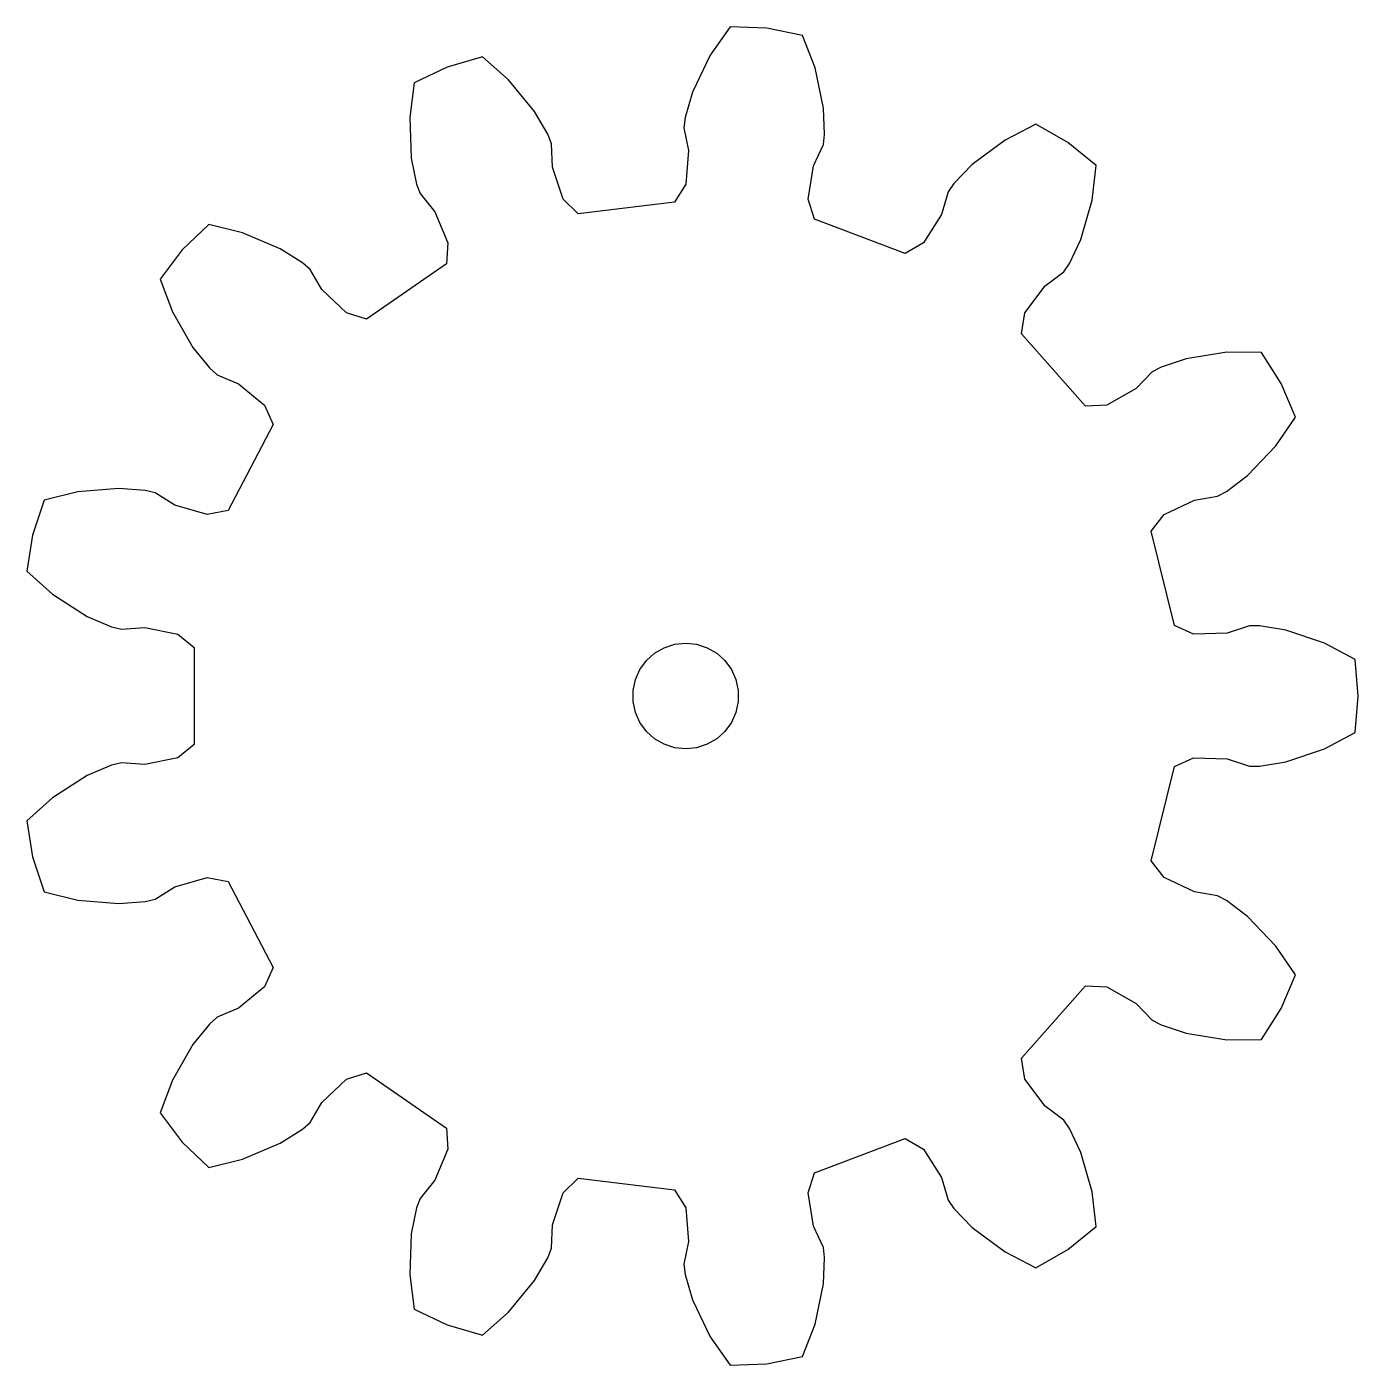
# Model space of a CAD drawing. Header units: metres. Extents: x -18.7 to 19.1, y -19 to 19.
import ezdxf

# ---------------------------------------------------------------- set-up
doc = ezdxf.new("R2010")
doc.units = ezdxf.units.M

msp = doc.modelspace()

# ---------------------------------------------------------------- linework, layer by layer
for p, q in [((1.262, 19.001), (0.699, 18.193)), ((2.302, 18.959), (1.262, 19.001)), ((3.322, 18.751), (2.302, 18.959)), ((3.675, 17.832), (3.322, 18.751)), ((-5.772, 18.147), (-6.772, 17.857)), ((-5.033, 17.497), (-5.772, 18.147)), ((0.699, 18.193), (0.195, 17.14)), ((-6.772, 17.857), (-7.713, 17.411)), ((-4.291, 16.595), (-5.033, 17.497)), ((3.912, 16.689), (3.675, 17.832)), ((-7.713, 17.411), (-7.835, 16.434)), ((0.195, 17.14), (-0.016, 16.421)), ((-7.835, 16.434), (-7.793, 15.268)), ((-3.914, 15.948), (-4.291, 16.595)), ((-0.016, 16.421), (-0.052, 16.135)), ((3.945, 15.94), (3.912, 16.689)), ((-0.052, 16.135), (0.079, 15.484)), ((9.948, 16.238), (9.074, 15.784)), ((10.849, 15.718), (9.948, 16.238)), ((-3.811, 15.679), (-3.914, 15.948)), ((-3.782, 15.016), (-3.811, 15.679)), ((3.629, 15.053), (3.912, 15.654)), ((3.912, 15.654), (3.945, 15.94)), ((9.074, 15.784), (8.138, 15.086)), ((11.656, 15.059), (10.849, 15.718)), ((-7.793, 15.268), (-7.645, 14.533)), ((0.079, 15.484), (0, 14.529)), ((-3.477, 14.107), (-3.782, 15.016)), ((3.477, 14.107), (3.629, 15.053)), ((8.138, 15.086), (7.617, 14.548)), ((11.541, 14.081), (11.656, 15.059)), ((-7.645, 14.533), (-7.544, 14.263)), ((0, 14.529), (-0.316, 14.02)), ((7.617, 14.548), (7.453, 14.311)), ((-7.544, 14.263), (-7.126, 13.747)), ((-3.048, 13.688), (-3.477, 14.107)), ((3.662, 13.537), (3.477, 14.107)), ((7.453, 14.311), (7.266, 13.674)), ((11.22, 12.959), (11.541, 14.081)), ((-7.126, 13.747), (-6.752, 12.865)), ((-0.316, 14.02), (-3.048, 13.688)), ((-13.545, 13.386), (-14.296, 12.665)), ((-12.588, 13.154), (-13.545, 13.386)), ((6.235, 12.561), (3.662, 13.537)), ((7.266, 13.674), (6.752, 12.865)), ((-11.512, 12.7), (-12.588, 13.154)), ((10.901, 12.281), (11.22, 12.959)), ((-14.296, 12.665), (-14.921, 11.832)), ((-10.877, 12.302), (-11.512, 12.7)), ((-6.752, 12.865), (-6.796, 12.267)), ((6.752, 12.865), (6.235, 12.561)), ((-10.661, 12.112), (-10.877, 12.302)), ((-6.796, 12.267), (-9.06, 10.704)), ((10.738, 12.043), (10.901, 12.281)), ((-14.921, 11.832), (-14.575, 10.91)), ((-10.327, 11.538), (-10.661, 12.112)), ((10.209, 11.642), (10.738, 12.043)), ((-9.635, 10.875), (-10.327, 11.538)), ((9.635, 10.875), (10.209, 11.642)), ((-14.575, 10.91), (-13.995, 9.897)), ((-9.06, 10.704), (-9.635, 10.875)), ((9.534, 10.284), (9.635, 10.875)), ((11.358, 8.225), (9.534, 10.284)), ((-13.995, 9.897), (-13.523, 9.315)), ((14.217, 9.576), (13.505, 9.341)), ((15.37, 9.759), (14.217, 9.576)), ((16.355, 9.755), (15.37, 9.759)), ((16.911, 8.876), (16.355, 9.755)), ((-13.523, 9.315), (-13.308, 9.123)), ((-13.308, 9.123), (-12.699, 8.861)), ((13.25, 9.208), (12.788, 8.731)), ((13.505, 9.341), (13.25, 9.208)), ((-12.699, 8.861), (-11.957, 8.254)), ((17.319, 7.918), (16.911, 8.876)), ((12.788, 8.731), (11.957, 8.254)), ((-11.957, 8.254), (-11.718, 7.704)), ((11.957, 8.254), (11.358, 8.225)), ((-11.718, 7.704), (-12.996, 5.267)), ((16.763, 7.105), (17.319, 7.918)), ((15.957, 6.261), (16.763, 7.105)), ((15.36, 5.808), (15.957, 6.261)), ((-17.259, 5.797), (-18.214, 5.558)), ((-16.096, 5.895), (-17.259, 5.797)), ((-15.348, 5.838), (-16.096, 5.895)), ((-15.068, 5.77), (-15.348, 5.838)), ((-14.506, 5.417), (-15.068, 5.77)), ((15.105, 5.673), (15.36, 5.808)), ((-18.214, 5.558), (-18.544, 4.571)), ((-13.585, 5.152), (-14.506, 5.417)), ((13.585, 5.152), (14.45, 5.564)), ((14.45, 5.564), (15.105, 5.673)), ((-12.996, 5.267), (-13.585, 5.152)), ((13.221, 4.676), (13.585, 5.152)), ((-18.544, 4.571), (-18.711, 3.543)), ((13.879, 2.004), (13.221, 4.676)), ((-18.711, 3.543), (-17.976, 2.887)), ((-17.976, 2.887), (-16.992, 2.26)), ((-16.992, 2.26), (-16.303, 1.964)), ((-16.303, 1.964), (-16.024, 1.894)), ((-16.024, 1.894), (-15.362, 1.944)), ((-15.362, 1.944), (-14.423, 1.751)), ((14.423, 1.751), (13.879, 2.004)), ((16.011, 1.996), (15.381, 1.788)), ((16.299, 1.995), (16.011, 1.996)), ((17.039, 1.872), (16.299, 1.995)), ((-14.423, 1.751), (-13.956, 1.376)), ((15.381, 1.788), (14.423, 1.751)), ((18.144, 1.499), (17.039, 1.872)), ((-13.956, 1.376), (-13.956, -1.376)), ((-1.115, 1.004), (-0.882, 1.214)), ((-0.882, 1.214), (-0.61, 1.37)), ((-0.61, 1.37), (-0.312, 1.467)), ((-0.312, 1.467), (0, 1.5)), ((0, 1.5), (0.312, 1.467)), ((0.312, 1.467), (0.61, 1.37)), ((0.61, 1.37), (0.882, 1.214)), ((0.882, 1.214), (1.115, 1.004)), ((19.015, 1.038), (18.144, 1.499)), ((-1.299, 0.75), (-1.115, 1.004)), ((1.115, 1.004), (1.299, 0.75)), ((19.099, 0), (19.015, 1.038)), ((-1.492, 0.157), (-1.427, 0.464)), ((-1.427, 0.464), (-1.299, 0.75)), ((1.299, 0.75), (1.427, 0.464)), ((1.427, 0.464), (1.492, 0.157)), ((-1.492, -0.157), (-1.492, 0.157)), ((1.492, 0.157), (1.492, -0.157)), ((19.015, -1.038), (19.099, 0)), ((-1.427, -0.464), (-1.492, -0.157)), ((1.492, -0.157), (1.427, -0.464)), ((-1.299, -0.75), (-1.427, -0.464)), ((-1.115, -1.004), (-1.299, -0.75)), ((1.299, -0.75), (1.115, -1.004)), ((1.427, -0.464), (1.299, -0.75)), ((-0.882, -1.214), (-1.115, -1.004)), ((1.115, -1.004), (0.882, -1.214)), ((18.144, -1.499), (19.015, -1.038)), ((-13.956, -1.376), (-14.423, -1.751)), ((-0.61, -1.37), (-0.882, -1.214)), ((-0.312, -1.467), (-0.61, -1.37)), ((0, -1.5), (-0.312, -1.467)), ((0.312, -1.467), (0, -1.5)), ((0.61, -1.37), (0.312, -1.467)), ((0.882, -1.214), (0.61, -1.37)), ((17.039, -1.872), (18.144, -1.499)), ((-16.024, -1.894), (-16.303, -1.964)), ((-15.362, -1.944), (-16.024, -1.894)), ((-14.423, -1.751), (-15.362, -1.944)), ((13.879, -2.004), (14.423, -1.751)), ((14.423, -1.751), (15.381, -1.788)), ((15.381, -1.788), (16.011, -1.996)), ((16.299, -1.995), (17.039, -1.872)), ((-16.992, -2.26), (-17.976, -2.887)), ((-16.303, -1.964), (-16.992, -2.26)), ((13.221, -4.676), (13.879, -2.004)), ((16.011, -1.996), (16.299, -1.995)), ((-17.976, -2.887), (-18.711, -3.543)), ((-18.711, -3.543), (-18.544, -4.571)), ((-18.544, -4.571), (-18.214, -5.558)), ((13.585, -5.152), (13.221, -4.676)), ((-14.506, -5.417), (-13.585, -5.152)), ((-13.585, -5.152), (-12.996, -5.267)), ((-12.996, -5.267), (-11.718, -7.704)), ((14.45, -5.564), (13.585, -5.152)), ((-18.214, -5.558), (-17.259, -5.797)), ((-15.068, -5.77), (-14.506, -5.417)), ((15.105, -5.673), (14.45, -5.564)), ((15.36, -5.808), (15.105, -5.673)), ((-17.259, -5.797), (-16.096, -5.895)), ((-16.096, -5.895), (-15.348, -5.838)), ((-15.348, -5.838), (-15.068, -5.77)), ((15.957, -6.261), (15.36, -5.808)), ((16.763, -7.105), (15.957, -6.261)), ((17.319, -7.918), (16.763, -7.105)), ((-11.718, -7.704), (-11.957, -8.254)), ((16.911, -8.876), (17.319, -7.918)), ((-11.957, -8.254), (-12.699, -8.861)), ((9.534, -10.284), (11.358, -8.225)), ((11.358, -8.225), (11.957, -8.254)), ((11.957, -8.254), (12.788, -8.731)), ((12.788, -8.731), (13.25, -9.208)), ((-12.699, -8.861), (-13.308, -9.123)), ((16.355, -9.755), (16.911, -8.876)), ((-13.523, -9.315), (-13.995, -9.897)), ((-13.308, -9.123), (-13.523, -9.315)), ((13.25, -9.208), (13.505, -9.341)), ((13.505, -9.341), (14.217, -9.576)), ((14.217, -9.576), (15.37, -9.759)), ((15.37, -9.759), (16.355, -9.755)), ((-13.995, -9.897), (-14.575, -10.91)), ((9.635, -10.875), (9.534, -10.284)), ((-14.575, -10.91), (-14.921, -11.832)), ((-10.327, -11.538), (-9.635, -10.875)), ((-9.635, -10.875), (-9.06, -10.704)), ((-9.06, -10.704), (-6.796, -12.267)), ((10.209, -11.642), (9.635, -10.875)), ((-10.661, -12.112), (-10.327, -11.538)), ((10.738, -12.043), (10.209, -11.642)), ((-14.921, -11.832), (-14.296, -12.665)), ((-10.877, -12.302), (-10.661, -12.112)), ((10.901, -12.281), (10.738, -12.043)), ((-11.512, -12.7), (-10.877, -12.302)), ((-6.796, -12.267), (-6.752, -12.865)), ((11.22, -12.959), (10.901, -12.281)), ((-14.296, -12.665), (-13.545, -13.386)), ((-12.588, -13.154), (-11.512, -12.7)), ((-6.752, -12.865), (-7.126, -13.747)), ((3.662, -13.537), (6.235, -12.561)), ((6.235, -12.561), (6.752, -12.865)), ((6.752, -12.865), (7.266, -13.674)), ((-13.545, -13.386), (-12.588, -13.154)), ((11.541, -14.081), (11.22, -12.959)), ((3.477, -14.107), (3.662, -13.537)), ((7.266, -13.674), (7.453, -14.311)), ((-7.126, -13.747), (-7.544, -14.263)), ((-3.477, -14.107), (-3.048, -13.688)), ((-3.048, -13.688), (-0.316, -14.02)), ((-0.316, -14.02), (0, -14.529)), ((-7.544, -14.263), (-7.645, -14.533)), ((-3.782, -15.016), (-3.477, -14.107)), ((3.629, -15.053), (3.477, -14.107)), ((7.453, -14.311), (7.617, -14.548)), ((11.656, -15.059), (11.541, -14.081)), ((-7.645, -14.533), (-7.793, -15.268)), ((0, -14.529), (0.079, -15.484)), ((7.617, -14.548), (8.138, -15.086)), ((-3.811, -15.679), (-3.782, -15.016)), ((3.912, -15.654), (3.629, -15.053)), ((8.138, -15.086), (9.074, -15.784)), ((10.849, -15.718), (11.656, -15.059)), ((-7.793, -15.268), (-7.835, -16.434)), ((0.079, -15.484), (-0.052, -16.135)), ((-4.291, -16.595), (-3.914, -15.948)), ((-3.914, -15.948), (-3.811, -15.679)), ((3.945, -15.94), (3.912, -15.654)), ((3.912, -16.689), (3.945, -15.94)), ((9.074, -15.784), (9.948, -16.238)), ((9.948, -16.238), (10.849, -15.718)), ((-0.052, -16.135), (-0.016, -16.421)), ((-7.835, -16.434), (-7.713, -17.411)), ((-5.033, -17.497), (-4.291, -16.595)), ((-0.016, -16.421), (0.195, -17.14)), ((3.675, -17.832), (3.912, -16.689)), ((-7.713, -17.411), (-6.772, -17.857)), ((0.195, -17.14), (0.699, -18.193)), ((-6.772, -17.857), (-5.772, -18.147)), ((-5.772, -18.147), (-5.033, -17.497)), ((3.322, -18.751), (3.675, -17.832)), ((0.699, -18.193), (1.262, -19.001)), ((1.262, -19.001), (2.302, -18.959)), ((2.302, -18.959), (3.322, -18.751))]:
    msp.add_line(p, q)

doc.saveas('drawing.dxf')
